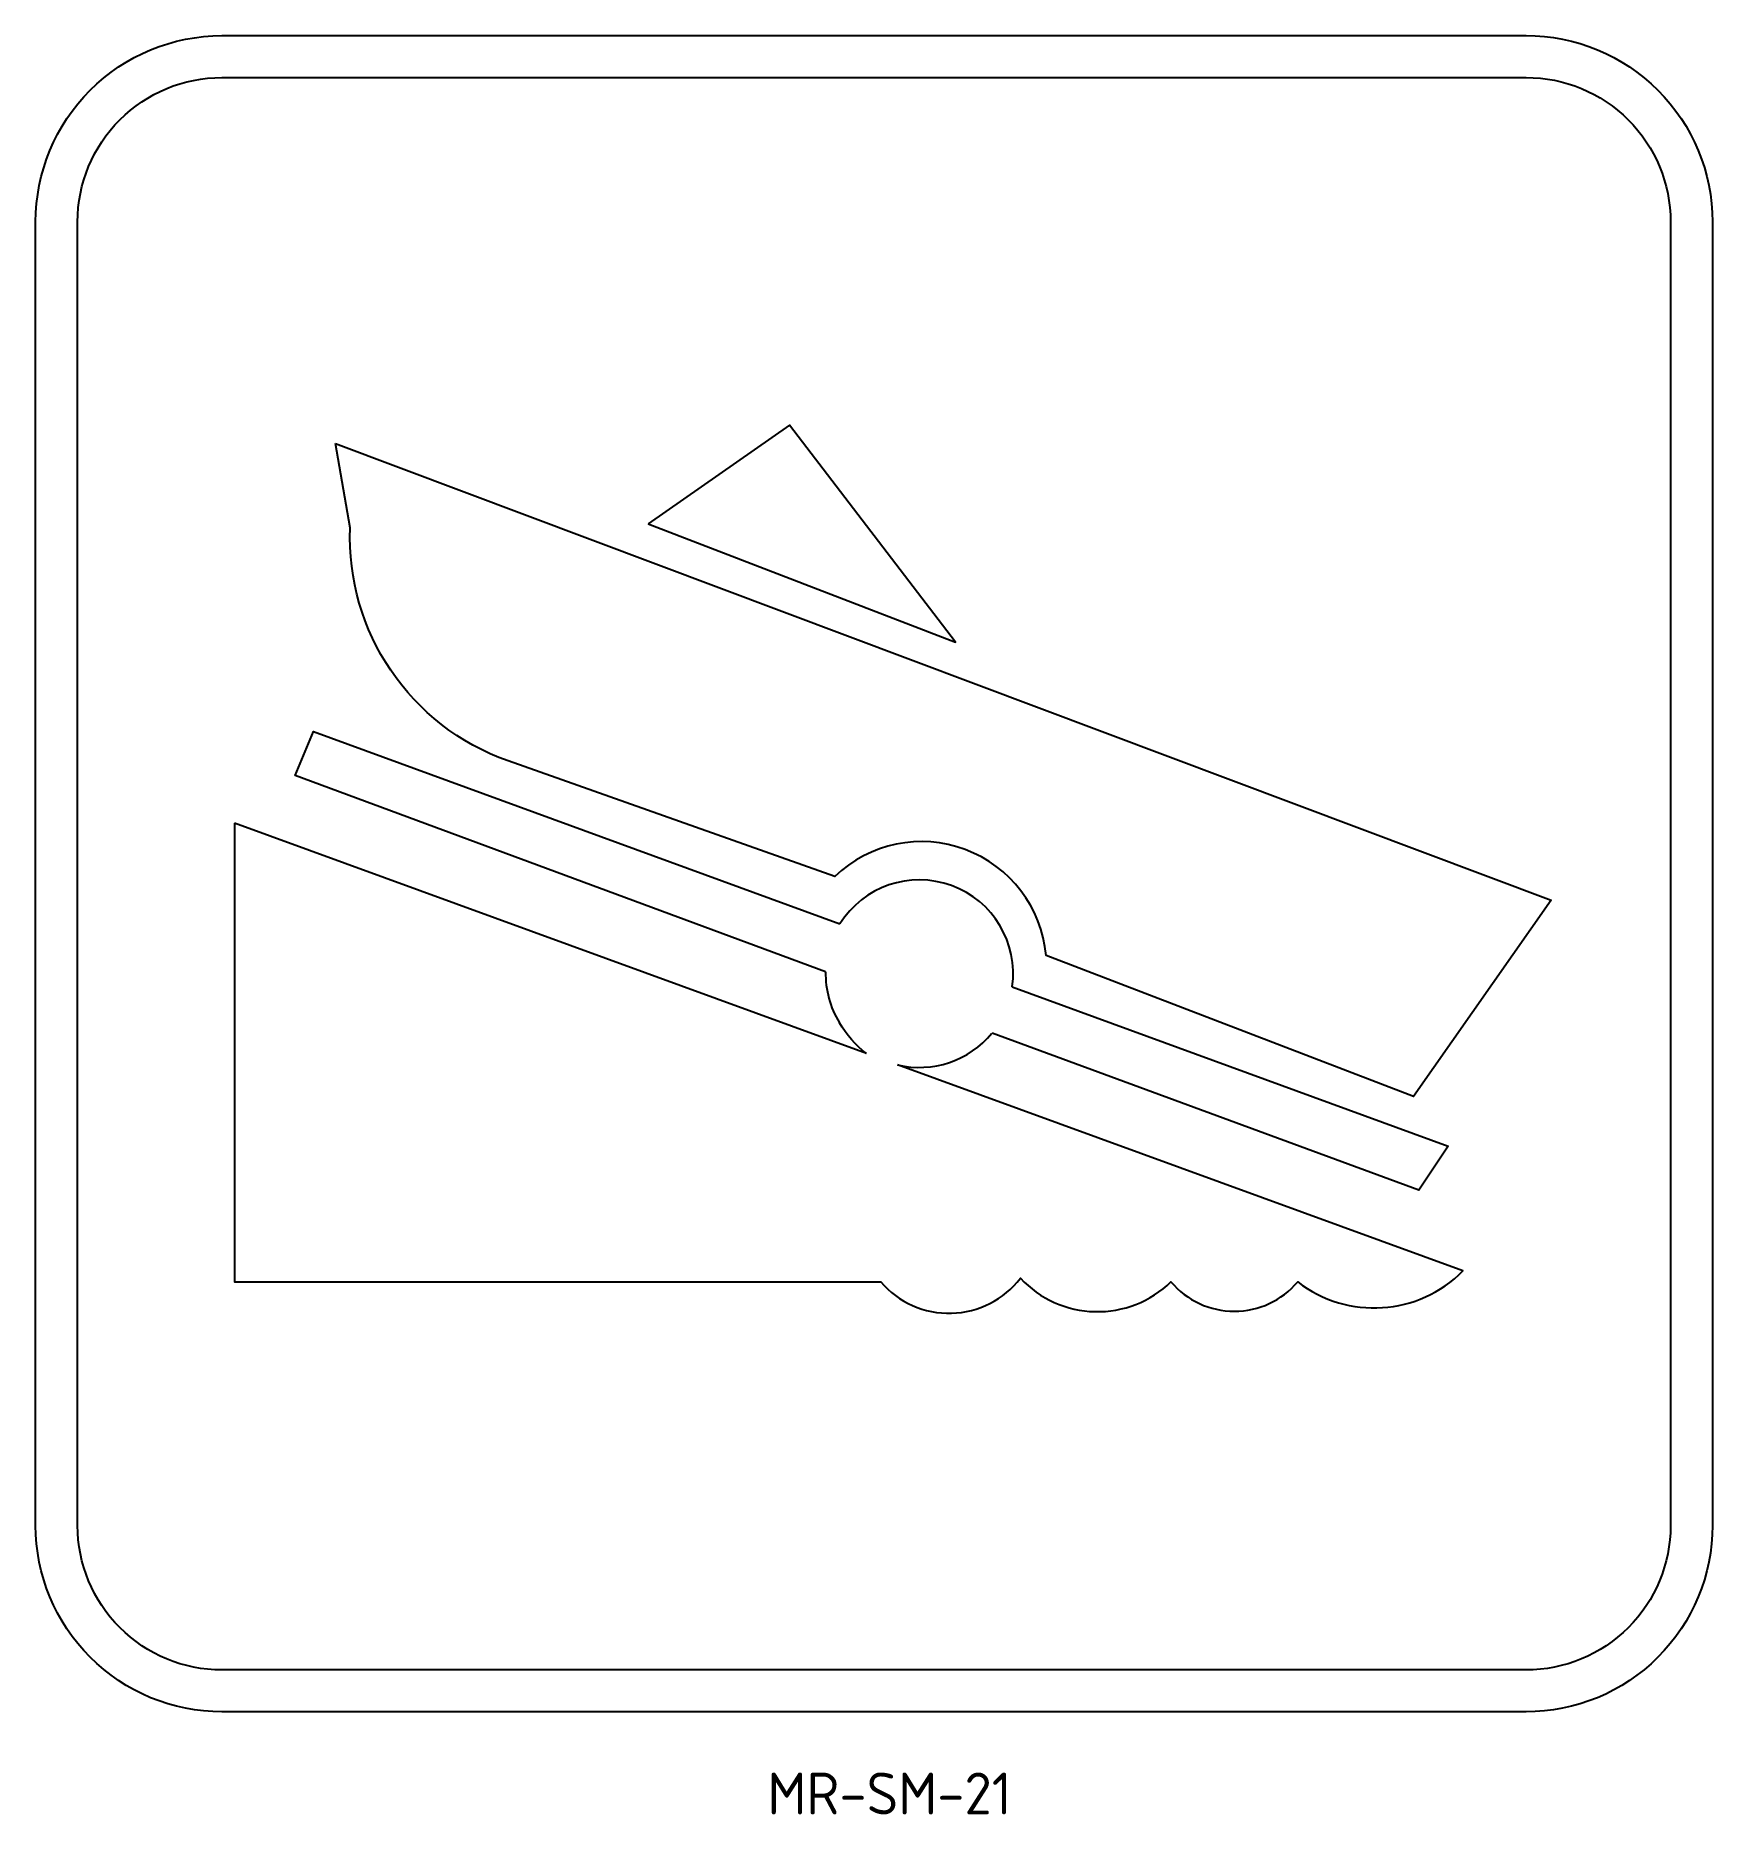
# Model space of a CAD drawing. Extents: x 191 to 311, y 149 to 276.
import ezdxf
from ezdxf.enums import TextEntityAlignment as Align

# ---------------------------------------------------------------- set-up
doc = ezdxf.new("R2010")
doc.units = 0
for name, color, linetype in [('L25', 1, 'CONTINUOUS'), ('L35', 3, 'CONTINUOUS'), ('T25', 1, 'CONTINUOUS')]:
    doc.layers.add(name, color=color, linetype=linetype)
doc.styles.add('ISO', font='iso3098b.shx')

# ---------------------------------------------------------------- blocks, each defined once
blk = doc.blocks.new('S21--483')
at = {"layer": 'L25'}
blk.add_lwpolyline([(13.239, 24.513), (20.933, 21.545), (16.782, 26.981)], close=True, dxfattribs=at)
for points in [[(5.407, 26.526), (35.852, 15.082), (32.403, 10.164), (23.205, 13.703, 0.628174), (17.916, 15.68), (9.73, 18.575, -0.328777), (5.775, 24.412), (5.407, 26.526)], [(2.877, 17.012), (2.877, 5.523), (19.066, 5.523, 0.475661), (22.561, 5.614, 0.419298), (26.332, 5.523, 0.464188), (29.505, 5.523, 0.378492), (33.644, 5.798), (19.484, 10.96)], [(18.709, 11.242, -0.100558), (18.029, 12.016, -0.100558)]]:
    blk.add_lwpolyline(points, format="xyb", dxfattribs=at)
for points in [[(17.683, 13.291), (4.395, 18.207), (4.855, 19.31), (18.041, 14.491)], [(18.709, 11.242), (2.877, 17.012)], [(22.357, 12.914), (33.276, 8.924), (32.54, 7.821), (21.85, 11.757)]]:
    blk.add_lwpolyline(points, dxfattribs=at)
for start, end in [(351.9325, 147.9171), (178.8523, 211.5097), (256.5204, 320.7221)]:
    blk.add_arc((20.031, 13.244), 2.349, start, end, dxfattribs=at)

msp = doc.modelspace()

# ---------------------------------------------------------------- linework, layer by layer
at = {"layer": 'L35', "linetype": 'Continuous'}
for points in [[(190.81, 169.3), (190.81, 262.63, -0.414214), (204.14, 275.96), (297.47, 275.96, -0.414214), (310.81, 262.63), (310.81, 169.3, -0.414214), (297.47, 155.96), (204.14, 155.96, -0.414214)], [(204.14, 272.96), (297.47, 272.96, -0.414214), (307.81, 262.63), (307.81, 169.3, -0.414214), (297.47, 158.96), (204.14, 158.96, -0.414214), (193.81, 169.3), (193.81, 262.63, -0.414214)]]:
    msp.add_lwpolyline(points, format="xyb", close=True, dxfattribs=at)

# ---------------------------------------------------------------- block references
at = {"layer": 'L25', "linetype": 'Continuous', "xscale": 2.857723577235773, "yscale": 2.857723577235773, "zscale": 2.857723577235773}
msp.add_blockref('S21--483', (196.81, 170.96), dxfattribs=at)

# ---------------------------------------------------------------- texts
at = {"layer": 'T25', "color": 3, "style": 'ISO'}
msp.add_text('MR-SM-21', height=3, dxfattribs=at).set_placement((251.92, 148.62), align=Align.CENTER)

doc.saveas('drawing.dxf')
